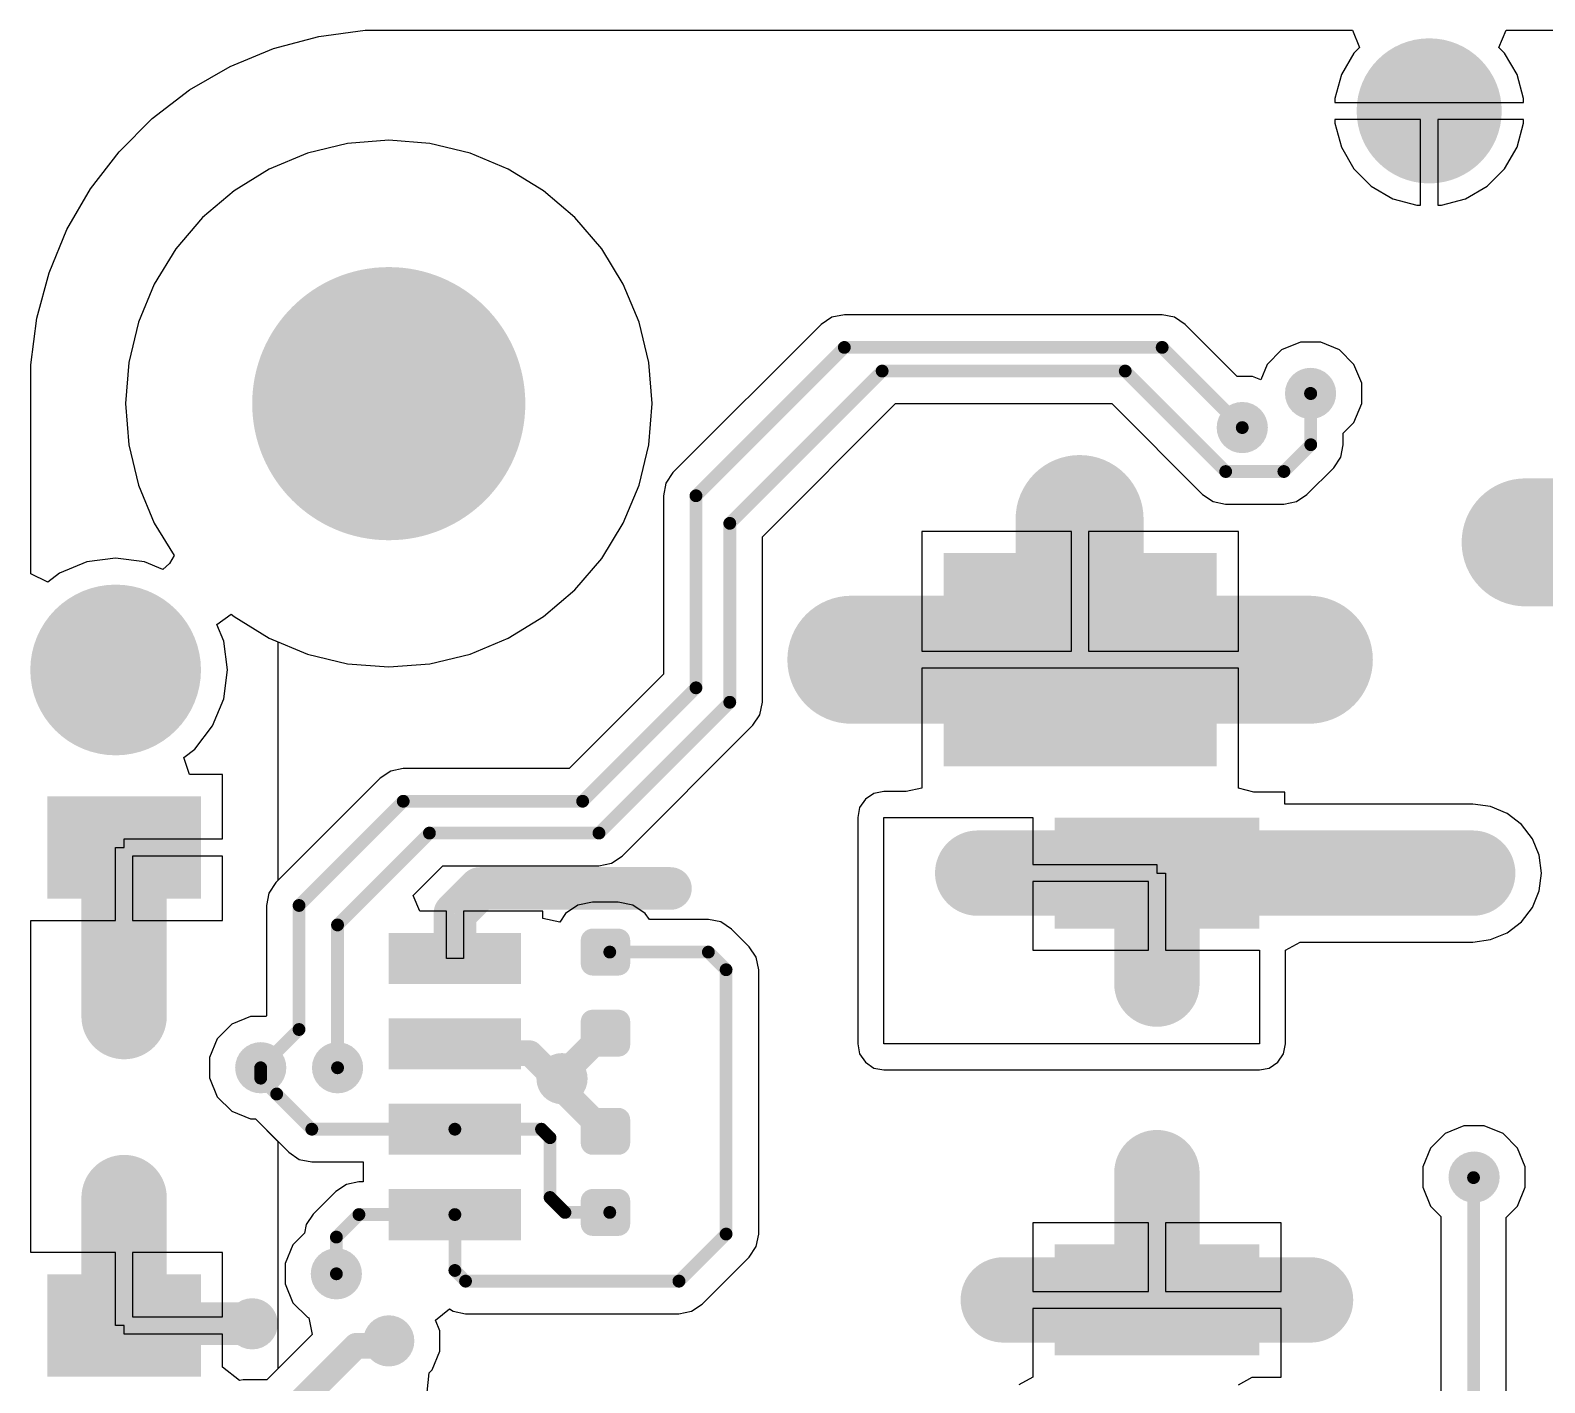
# Model space of a CAD drawing. Header units: inches. Extents: x 0.3 to 40.7, y 0.3 to 25.1.
# Drawn here: x 0.3 to 18.04, y 9.21 to 25.05 of the extents above; entities that cross this region are included whole.
import ezdxf

# ---------------------------------------------------------------- set-up
doc = ezdxf.new("R2010")
doc.units = ezdxf.units.IN
for name, color, linetype in [('Pad Holes', 156, 'Continuous'), ('TOP', 1, 'Continuous'), ('Via Holes', 16, 'Continuous')]:
    doc.layers.add(name, color=color, linetype=linetype)

# ---------------------------------------------------------------- blocks, each defined once
blk = doc.blocks.new('F_____________1___F_________1_2378')
at = {"layer": 'TOP'}
h = blk.add_hatch(color=1, dxfattribs=at)
edge = h.paths.add_edge_path()
edge.add_arc((0, 0), 0.5, 0, 360)
for points, const_width in [([(0.5, 0, 1), (-0.5, 0, 1)], 1), ([(-0.75, 0, 1), (-0.25, 0, 1)], 0.5), ([(0.25, 0, 1), (0.75, 0, 1)], 0.5)]:
    blk.add_lwpolyline(points, format="xyb", close=True, dxfattribs=dict(at, const_width=const_width))
blk = doc.blocks.new('RES_0402_2389')
at = {"layer": 'TOP'}
h = blk.add_hatch(color=1, dxfattribs=at)
edge = h.paths.add_edge_path()
edge.add_arc((-0.34, -0.15), 0.14, 270, 360)
edge.add_line((-0.2, -0.15), (-0.2, 0.15))
edge.add_arc((-0.34, 0.15), 0.14, 0, 90)
edge.add_line((-0.34, 0.29), (-0.61, 0.29))
edge.add_arc((-0.61, 0.15), 0.14, 90, 180)
edge.add_line((-0.75, 0.15), (-0.75, -0.15))
edge.add_arc((-0.61, -0.15), 0.14, 180, 270)
edge.add_line((-0.61, -0.29), (-0.34, -0.29))
h = blk.add_hatch(color=1, dxfattribs=at)
edge = h.paths.add_edge_path()
edge.add_arc((0.34, 0.15), 0.14, 90, 180)
edge.add_line((0.2, 0.15), (0.2, -0.15))
edge.add_arc((0.34, -0.15), 0.14, 180, 270)
edge.add_line((0.34, -0.29), (0.61, -0.29))
edge.add_arc((0.61, -0.15), 0.14, 270, 360)
edge.add_line((0.75, -0.15), (0.75, 0.15))
edge.add_arc((0.61, 0.15), 0.14, 0, 90)
edge.add_line((0.61, 0.29), (0.34, 0.29))
blk = doc.blocks.new('RES_0402_2390')
at = {"layer": 'TOP'}
h = blk.add_hatch(color=1, dxfattribs=at)
edge = h.paths.add_edge_path()
edge.add_arc((-0.34, -0.15), 0.14, 270, 360)
edge.add_line((-0.2, -0.15), (-0.2, 0.15))
edge.add_arc((-0.34, 0.15), 0.14, 0, 90)
edge.add_line((-0.34, 0.29), (-0.61, 0.29))
edge.add_arc((-0.61, 0.15), 0.14, 90, 180)
edge.add_line((-0.75, 0.15), (-0.75, -0.15))
edge.add_arc((-0.61, -0.15), 0.14, 180, 270)
edge.add_line((-0.61, -0.29), (-0.34, -0.29))
h = blk.add_hatch(color=1, dxfattribs=at)
edge = h.paths.add_edge_path()
edge.add_arc((0.34, 0.15), 0.14, 90, 180)
edge.add_line((0.2, 0.15), (0.2, -0.15))
edge.add_arc((0.34, -0.15), 0.14, 180, 270)
edge.add_line((0.34, -0.29), (0.61, -0.29))
edge.add_arc((0.61, -0.15), 0.14, 270, 360)
edge.add_line((0.75, -0.15), (0.75, 0.15))
edge.add_arc((0.61, 0.15), 0.14, 0, 90)
edge.add_line((0.61, 0.29), (0.34, 0.29))
blk = doc.blocks.new('SM04B_SRSS_TB_LF__SN__F_________1_2391')
at = {"layer": 'TOP'}
for points in [[(-3.4, 2.838), (-2.2, 2.838), (-2.2, 1.038), (-3.4, 1.038)], [(2.2, 2.838), (3.4, 2.838), (3.4, 1.038), (2.2, 1.038)], [(-1.8, -1.162), (-1.2, -1.162), (-1.2, -2.712), (-1.8, -2.712)], [(-0.8, -1.162), (-0.2, -1.162), (-0.2, -2.712), (-0.8, -2.712)], [(0.2, -1.162), (0.8, -1.162), (0.8, -2.712), (0.2, -2.712)], [(1.2, -1.162), (1.8, -1.162), (1.8, -2.712), (1.2, -2.712)]]:
    blk.add_hatch(color=1, dxfattribs=at).paths.add_polyline_path(points)
blk = doc.blocks.new('PEC11J_9215F_S0015_2410')
at = {"layer": 'TOP'}
for points in [[(3.75, 9.5), (6.25, 9.5), (6.25, 6.3), (3.75, 6.3)], [(-3.15, 8.2), (-1.85, 8.2), (-1.85, 5.8), (-3.15, 5.8)], [(1.85, 8.2), (3.15, 8.2), (3.15, 5.8), (1.85, 5.8)]]:
    blk.add_hatch(color=1, dxfattribs=at).paths.add_polyline_path(points)
blk = doc.blocks.new('PIN_HEADER_2_54___VERT__1_4POS_F_________1_2411')
at = {"layer": 'Pad Holes'}
h = blk.add_hatch(color=7, dxfattribs=at)
edge = h.paths.add_edge_path()
edge.add_arc((-3.81, 0), 0.5, 0, 360)
h = blk.add_hatch(color=7, dxfattribs=at)
edge = h.paths.add_edge_path()
edge.add_arc((-1.27, 0), 0.5, 0, 360)
h = blk.add_hatch(color=7, dxfattribs=at)
edge = h.paths.add_edge_path()
edge.add_arc((1.27, 0), 0.5, 0, 360)
h = blk.add_hatch(color=7, dxfattribs=at)
edge = h.paths.add_edge_path()
edge.add_arc((3.81, 0), 0.5, 0, 360)
at = {"layer": 'TOP'}
h = blk.add_hatch(color=1, dxfattribs=at)
edge = h.paths.add_edge_path()
edge.add_arc((-3.81, 0), 0.85, 0, 360)
h = blk.add_hatch(color=1, dxfattribs=at)
edge = h.paths.add_edge_path()
edge.add_arc((-1.27, 0), 0.85, 0, 360)
h = blk.add_hatch(color=1, dxfattribs=at)
edge = h.paths.add_edge_path()
edge.add_arc((1.27, 0), 0.85, 0, 360)
h = blk.add_hatch(color=1, dxfattribs=at)
edge = h.paths.add_edge_path()
edge.add_arc((3.81, 0), 0.85, 0, 360)

msp = doc.modelspace()

# ---------------------------------------------------------------- hatches: boundary and pattern name
at = {"layer": 'Pad Holes'}
h = msp.add_hatch(color=7, dxfattribs=at)
edge = h.paths.add_edge_path()
edge.add_arc((4.5, 20.68), 1.6, 0, 360)
at = {"layer": 'TOP'}
h = msp.add_hatch(color=1, dxfattribs=at)
edge = h.paths.add_edge_path()
edge.add_arc((4.5, 20.68), 1.5, 0, 360)
h = msp.add_hatch(color=1, dxfattribs=at)
edge = h.paths.add_edge_path()
edge.add_arc((15.3, 20.8), 0.3, 0, 360)
h = msp.add_hatch(color=1, dxfattribs=at)
edge = h.paths.add_edge_path()
edge.add_arc((14.5, 20.4), 0.3, 0, 360)
h = msp.add_hatch(color=1, dxfattribs=at)
edge = h.paths.add_edge_path()
edge.add_arc((17.2, 15.18), 0.3, 0, 360)
h = msp.add_hatch(color=1, dxfattribs=at)
edge = h.paths.add_edge_path()
edge.add_arc((3, 12.9), 0.3, 0, 360)
h = msp.add_hatch(color=1, dxfattribs=at)
edge = h.paths.add_edge_path()
edge.add_arc((3.9, 12.9), 0.3, 0, 360)
h = msp.add_hatch(color=1, dxfattribs=at)
edge = h.paths.add_edge_path()
edge.add_arc((6.53, 12.772), 0.3, 0, 360)
h = msp.add_hatch(color=1, dxfattribs=at)
edge = h.paths.add_edge_path()
edge.add_arc((17.216, 11.619), 0.3, 0, 360)
h = msp.add_hatch(color=1, dxfattribs=at)
edge = h.paths.add_edge_path()
edge.add_arc((3.886, 10.486), 0.3, 0, 360)
h = msp.add_hatch(color=1, dxfattribs=at)
edge = h.paths.add_edge_path()
edge.add_arc((2.9, 9.9), 0.3, 0, 360)
h = msp.add_hatch(color=1, dxfattribs=at)
edge = h.paths.add_edge_path()
edge.add_arc((4.5, 9.7), 0.3, 0, 360)
at = {"layer": 'Via Holes'}
h = msp.add_hatch(color=7, dxfattribs=at)
edge = h.paths.add_edge_path()
edge.add_arc((15.3, 20.8), 0.15, 0, 360)
h = msp.add_hatch(color=7, dxfattribs=at)
edge = h.paths.add_edge_path()
edge.add_arc((14.5, 20.4), 0.15, 0, 360)
h = msp.add_hatch(color=7, dxfattribs=at)
edge = h.paths.add_edge_path()
edge.add_arc((17.2, 15.18), 0.15, 0, 360)
h = msp.add_hatch(color=7, dxfattribs=at)
edge = h.paths.add_edge_path()
edge.add_arc((3, 12.9), 0.15, 0, 360)
h = msp.add_hatch(color=7, dxfattribs=at)
edge = h.paths.add_edge_path()
edge.add_arc((3.9, 12.9), 0.15, 0, 360)
h = msp.add_hatch(color=7, dxfattribs=at)
edge = h.paths.add_edge_path()
edge.add_arc((6.53, 12.772), 0.15, 0, 360)
h = msp.add_hatch(color=7, dxfattribs=at)
edge = h.paths.add_edge_path()
edge.add_arc((17.216, 11.619), 0.15, 0, 360)
h = msp.add_hatch(color=7, dxfattribs=at)
edge = h.paths.add_edge_path()
edge.add_arc((3.886, 10.486), 0.15, 0, 360)
h = msp.add_hatch(color=7, dxfattribs=at)
edge = h.paths.add_edge_path()
edge.add_arc((2.9, 9.9), 0.15, 0, 360)
h = msp.add_hatch(color=7, dxfattribs=at)
edge = h.paths.add_edge_path()
edge.add_arc((4.5, 9.7), 0.15, 0, 360)

# ---------------------------------------------------------------- linework, layer by layer
at = {"layer": 'TOP'}
for p, q in [((3.68, 24.982), (4.225, 25.054)), ((4.225, 25.054), (4.5, 25.054)), ((4.5, 25.054), (15.79, 25.054)), ((15.79, 25.054), (15.873, 24.854)), ((17.507, 24.854), (17.59, 25.054)), ((17.59, 25.054), (18.265, 25.054)), ((3.149, 24.84), (3.68, 24.982)), ((15.873, 24.854), (15.807, 24.788)), ((17.573, 24.788), (17.507, 24.854)), ((2.641, 24.63), (3.149, 24.84)), ((15.807, 24.788), (15.661, 24.536)), ((17.719, 24.536), (17.573, 24.788)), ((2.165, 24.355), (2.641, 24.63)), ((15.661, 24.536), (15.586, 24.255)), ((17.794, 24.255), (17.719, 24.536)), ((1.729, 24.02), (2.165, 24.355)), ((15.586, 24.255), (15.586, 24.21)), ((15.586, 24.21), (17.794, 24.21)), ((17.794, 24.21), (17.794, 24.255)), ((1.34, 23.631), (1.729, 24.02)), ((16.59, 24.01), (15.586, 24.01)), ((15.586, 24.01), (15.586, 23.965)), ((15.586, 23.965), (15.661, 23.684)), ((16.59, 23.006), (16.59, 24.01)), ((17.794, 24.01), (16.79, 24.01)), ((16.79, 24.01), (16.79, 23.006)), ((17.719, 23.684), (17.794, 23.965)), ((17.794, 23.965), (17.794, 24.01)), ((1.005, 23.195), (1.34, 23.631)), ((3.547, 23.614), (3.1, 23.428)), ((4.017, 23.727), (3.547, 23.614)), ((4.5, 23.765), (4.017, 23.727)), ((4.983, 23.727), (4.5, 23.765)), ((5.453, 23.614), (4.983, 23.727)), ((5.9, 23.428), (5.453, 23.614)), ((15.661, 23.684), (15.807, 23.432)), ((17.573, 23.432), (17.719, 23.684)), ((3.1, 23.428), (2.687, 23.175)), ((6.313, 23.175), (5.9, 23.428)), ((15.807, 23.432), (16.012, 23.227)), ((17.368, 23.227), (17.573, 23.432)), ((0.73, 22.719), (1.005, 23.195)), ((2.687, 23.175), (2.319, 22.861)), ((6.681, 22.861), (6.313, 23.175)), ((16.012, 23.227), (16.264, 23.081)), ((16.264, 23.081), (16.545, 23.006)), ((16.835, 23.006), (17.116, 23.081)), ((17.116, 23.081), (17.368, 23.227)), ((16.545, 23.006), (16.59, 23.006)), ((16.79, 23.006), (16.835, 23.006)), ((0.52, 22.211), (0.73, 22.719)), ((2.319, 22.861), (2.005, 22.493)), ((6.995, 22.493), (6.681, 22.861)), ((2.005, 22.493), (1.752, 22.08)), ((7.248, 22.08), (6.995, 22.493)), ((0.378, 21.68), (0.52, 22.211)), ((1.752, 22.08), (1.566, 21.633)), ((7.434, 21.633), (7.248, 22.08)), ((0.306, 21.135), (0.378, 21.68)), ((9.691, 21.692), (9.567, 21.609)), ((9.838, 21.721), (9.691, 21.692)), ((13.561, 21.721), (9.838, 21.721)), ((13.707, 21.692), (13.561, 21.721)), ((13.831, 21.609), (13.707, 21.692)), ((1.566, 21.633), (1.453, 21.163)), ((7.547, 21.163), (7.434, 21.633)), ((9.567, 21.609), (7.83, 19.872)), ((14.441, 21), (13.831, 21.609)), ((14.96, 21.309), (14.791, 21.14)), ((15.181, 21.4), (14.96, 21.309)), ((15.419, 21.4), (15.181, 21.4)), ((15.64, 21.309), (15.419, 21.4)), ((15.809, 21.14), (15.64, 21.309)), ((0.306, 20.86), (0.306, 21.135)), ((1.453, 21.163), (1.416, 20.68)), ((7.585, 20.68), (7.547, 21.163)), ((14.791, 21.14), (14.717, 20.96)), ((15.9, 20.919), (15.809, 21.14)), ((14.619, 21), (14.441, 21)), ((14.717, 20.96), (14.619, 21)), ((0.306, 18.688), (0.306, 20.86)), ((15.9, 20.681), (15.9, 20.919)), ((1.416, 20.68), (1.453, 20.197)), ((7.547, 20.197), (7.585, 20.68)), ((8.878, 19.119), (10.439, 20.68)), ((10.439, 20.68), (12.97, 20.68)), ((12.97, 20.68), (14.035, 19.615)), ((15.809, 20.46), (15.9, 20.681)), ((15.684, 20.336), (15.809, 20.46)), ((15.684, 20.199), (15.684, 20.336)), ((1.453, 20.197), (1.566, 19.727)), ((7.434, 19.727), (7.547, 20.197)), ((15.572, 19.929), (15.655, 20.053)), ((15.655, 20.053), (15.684, 20.199)), ((15.258, 19.615), (15.572, 19.929)), ((1.566, 19.727), (1.752, 19.28)), ((7.248, 19.28), (7.434, 19.727)), ((7.747, 19.748), (7.718, 19.601)), ((7.83, 19.872), (7.747, 19.748)), ((7.718, 19.601), (7.718, 17.509)), ((14.035, 19.615), (14.159, 19.532)), ((14.159, 19.532), (14.305, 19.503)), ((14.988, 19.503), (15.134, 19.532)), ((15.134, 19.532), (15.258, 19.615)), ((14.305, 19.503), (14.988, 19.503)), ((1.752, 19.28), (1.984, 18.9)), ((6.995, 18.867), (7.248, 19.28)), ((12.5, 19.184), (10.746, 19.184)), ((10.746, 19.184), (10.746, 17.78)), ((12.5, 17.78), (12.5, 19.184)), ((14.454, 19.184), (12.7, 19.184)), ((12.7, 19.184), (12.7, 17.78)), ((14.454, 17.78), (14.454, 19.184)), ((8.878, 17.182), (8.878, 19.119)), ((0.961, 18.827), (0.644, 18.696)), ((1.3, 18.871), (0.961, 18.827)), ((1.639, 18.827), (1.3, 18.871)), ((1.852, 18.738), (1.639, 18.827)), ((1.984, 18.9), (1.932, 18.806)), ((6.681, 18.499), (6.995, 18.867)), ((0.506, 18.589), (0.306, 18.688)), ((0.644, 18.696), (0.506, 18.589)), ((1.932, 18.806), (1.852, 18.738)), ((6.313, 18.185), (6.681, 18.499)), ((2.486, 18.093), (2.653, 18.214)), ((2.486, 18.093), (2.653, 18.214)), ((2.653, 18.214), (2.687, 18.185)), ((2.653, 18.214), (2.687, 18.185)), ((2.687, 18.185), (3.1, 17.932)), ((2.687, 18.185), (3.1, 17.932)), ((5.9, 17.932), (6.313, 18.185)), ((2.567, 17.899), (2.486, 18.093)), ((2.567, 17.899), (2.486, 18.093)), ((3.1, 17.932), (3.547, 17.746)), ((3.1, 17.932), (3.2, 17.89)), ((5.453, 17.746), (5.9, 17.932)), ((2.611, 17.56), (2.567, 17.899)), ((2.611, 17.56), (2.567, 17.899)), ((3.2, 17.89), (3.2, 15.093)), ((3.547, 17.746), (4.017, 17.633)), ((4.983, 17.633), (5.453, 17.746)), ((10.746, 17.78), (12.5, 17.78)), ((12.7, 17.78), (14.454, 17.78)), ((4.017, 17.633), (4.5, 17.596)), ((4.5, 17.596), (4.983, 17.633)), ((12.6, 17.58), (10.746, 17.58)), ((10.746, 17.58), (10.746, 16.336)), ((14.454, 17.58), (12.6, 17.58)), ((14.454, 16.33), (14.454, 17.58)), ((2.567, 17.221), (2.611, 17.56)), ((2.567, 17.221), (2.611, 17.56)), ((7.718, 17.509), (6.613, 16.405)), ((2.436, 16.904), (2.567, 17.221)), ((2.436, 16.904), (2.567, 17.221)), ((8.766, 16.912), (8.849, 17.036)), ((8.849, 17.036), (8.878, 17.182)), ((2.227, 16.633), (2.436, 16.904)), ((2.227, 16.633), (2.436, 16.904)), ((7.233, 15.379), (8.766, 16.912)), ((2.098, 16.534), (2.227, 16.633)), ((2.098, 16.534), (2.227, 16.633)), ((2.166, 16.334), (2.098, 16.534)), ((2.166, 16.334), (2.098, 16.534)), ((2.553, 16.334), (2.166, 16.334)), ((2.553, 16.334), (2.166, 16.334)), ((2.553, 15.58), (2.553, 16.334)), ((2.553, 15.58), (2.553, 16.334)), ((4.523, 16.376), (4.399, 16.293)), ((4.67, 16.405), (4.523, 16.376)), ((6.613, 16.405), (4.67, 16.405)), ((10.746, 16.336), (10.746, 16.176)), ((14.454, 16.176), (14.454, 16.33)), ((4.399, 16.293), (3.178, 15.071)), ((10.746, 16.176), (10.563, 16.136)), ((14.635, 16.13), (14.454, 16.176)), ((10.084, 16.046), (10.017, 15.947)), ((10.183, 16.113), (10.084, 16.046)), ((10.3, 16.136), (10.183, 16.113)), ((10.563, 16.136), (10.3, 16.136)), ((15, 16.13), (14.635, 16.13)), ((15, 15.987), (15, 16.13)), ((17.2, 15.987), (15, 15.987)), ((17.409, 15.959), (17.2, 15.987)), ((10.017, 15.947), (9.994, 15.83)), ((9.994, 15.83), (9.994, 13.18)), ((10.3, 13.18), (10.3, 15.83)), ((10.3, 15.83), (12.046, 15.83)), ((12.046, 15.83), (12.046, 15.28)), ((17.603, 15.879), (17.409, 15.959)), ((17.771, 15.751), (17.603, 15.879)), ((17.899, 15.583), (17.771, 15.751)), ((1.299, 14.626), (1.299, 15.48)), ((1.299, 15.48), (1.399, 15.48)), ((1.299, 14.626), (1.299, 15.48)), ((1.299, 15.48), (1.399, 15.48)), ((1.399, 15.48), (1.399, 15.58)), ((1.399, 15.58), (2.553, 15.58)), ((1.399, 15.48), (1.399, 15.58)), ((1.399, 15.58), (2.553, 15.58)), ((17.979, 15.389), (17.899, 15.583)), ((2.553, 15.38), (1.499, 15.38)), ((1.499, 15.38), (1.499, 14.626)), ((2.553, 15.38), (1.499, 15.38)), ((1.499, 15.38), (1.499, 14.626)), ((2.553, 14.626), (2.553, 15.38)), ((2.553, 14.626), (2.553, 15.38)), ((4.787, 14.919), (5.135, 15.267)), ((5.135, 15.267), (6.963, 15.267)), ((6.963, 15.267), (7.109, 15.296)), ((7.109, 15.296), (7.233, 15.379)), ((12.046, 15.28), (13.5, 15.28)), ((13.5, 15.28), (13.5, 15.18)), ((18.007, 15.18), (17.979, 15.389)), ((3.2, 15.093), (3.178, 15.071)), ((13.5, 15.18), (13.6, 15.18)), ((13.6, 15.18), (13.6, 14.276)), ((17.979, 14.971), (18.007, 15.18)), ((3.095, 14.947), (3.066, 14.801)), ((3.095, 14.947), (3.066, 14.801)), ((3.178, 15.071), (3.095, 14.947)), ((3.178, 15.071), (3.095, 14.947)), ((4.863, 14.734), (4.787, 14.919)), ((13.4, 15.08), (12.046, 15.08)), ((12.046, 15.08), (12.046, 14.276)), ((13.4, 14.276), (13.4, 15.08)), ((17.899, 14.777), (17.979, 14.971)), ((3.066, 14.801), (3.066, 13.507)), ((3.066, 14.801), (3.066, 13.507)), ((5.175, 14.734), (4.863, 14.734)), ((5.175, 14.18), (5.175, 14.734)), ((6.304, 14.734), (5.375, 14.734)), ((5.375, 14.734), (5.375, 14.18)), ((6.304, 14.649), (6.304, 14.734)), ((6.717, 14.804), (6.572, 14.707)), ((6.889, 14.839), (6.717, 14.804)), ((7.189, 14.839), (6.889, 14.839)), ((7.361, 14.804), (7.189, 14.839)), ((7.506, 14.707), (7.361, 14.804)), ((17.771, 14.609), (17.899, 14.777)), ((0.306, 10.734), (0.306, 14.626)), ((0.306, 14.626), (1.299, 14.626)), ((0.306, 10.734), (0.306, 14.626)), ((0.306, 14.626), (1.299, 14.626)), ((1.499, 14.626), (2.553, 14.626)), ((1.499, 14.626), (2.553, 14.626)), ((6.503, 14.605), (6.304, 14.649)), ((6.572, 14.707), (6.503, 14.605)), ((7.553, 14.637), (7.506, 14.707)), ((8.245, 14.637), (7.553, 14.637)), ((8.391, 14.608), (8.245, 14.637)), ((8.515, 14.525), (8.391, 14.608)), ((17.603, 14.481), (17.771, 14.609)), ((8.722, 14.318), (8.515, 14.525)), ((15.006, 14.276), (15.177, 14.373)), ((15.177, 14.373), (17.2, 14.373)), ((17.2, 14.373), (17.409, 14.401)), ((17.409, 14.401), (17.603, 14.481)), ((8.805, 14.194), (8.722, 14.318)), ((12.046, 14.276), (13.4, 14.276)), ((13.6, 14.276), (14.7, 14.276)), ((14.7, 14.276), (14.7, 13.18)), ((15.006, 13.18), (15.006, 14.276)), ((5.375, 14.18), (5.175, 14.18)), ((8.834, 14.048), (8.805, 14.194)), ((8.834, 10.952), (8.834, 14.048)), ((2.881, 13.5), (2.66, 13.409)), ((2.881, 13.5), (2.66, 13.409)), ((3.059, 13.5), (2.881, 13.5)), ((3.059, 13.5), (2.881, 13.5)), ((3.066, 13.507), (3.059, 13.5)), ((3.066, 13.507), (3.059, 13.5)), ((2.66, 13.409), (2.491, 13.24)), ((2.66, 13.409), (2.491, 13.24)), ((2.491, 13.24), (2.4, 13.019)), ((2.491, 13.24), (2.4, 13.019)), ((9.994, 13.18), (10.017, 13.063)), ((14.7, 13.18), (10.3, 13.18)), ((14.983, 13.063), (15.006, 13.18)), ((2.4, 13.019), (2.4, 12.781)), ((2.4, 13.019), (2.4, 12.781)), ((10.017, 13.063), (10.084, 12.964)), ((10.084, 12.964), (10.183, 12.897)), ((14.817, 12.897), (14.916, 12.964)), ((14.916, 12.964), (14.983, 13.063)), ((2.4, 12.781), (2.491, 12.56)), ((2.4, 12.781), (2.491, 12.56)), ((10.183, 12.897), (10.3, 12.874)), ((10.3, 12.874), (14.7, 12.874)), ((14.7, 12.874), (14.817, 12.897)), ((2.491, 12.56), (2.66, 12.391)), ((2.491, 12.56), (2.66, 12.391)), ((2.66, 12.391), (2.881, 12.3)), ((2.66, 12.391), (2.881, 12.3)), ((2.881, 12.3), (2.938, 12.3)), ((2.881, 12.3), (2.938, 12.3)), ((2.938, 12.3), (3.328, 11.91)), ((2.938, 12.3), (3.2, 12.037)), ((16.876, 12.128), (16.707, 11.959)), ((17.096, 12.219), (16.876, 12.128)), ((17.335, 12.219), (17.096, 12.219)), ((17.556, 12.128), (17.335, 12.219)), ((17.724, 11.959), (17.556, 12.128)), ((3.2, 12.037), (3.2, 9.374)), ((3.328, 11.91), (3.452, 11.827)), ((16.707, 11.959), (16.616, 11.739)), ((17.816, 11.739), (17.724, 11.959)), ((3.452, 11.827), (3.598, 11.798)), ((3.598, 11.798), (4.2, 11.798)), ((4.2, 11.798), (4.2, 11.562)), ((16.616, 11.739), (16.616, 11.5)), ((17.816, 11.5), (17.816, 11.739)), ((4.15, 11.562), (4.004, 11.533)), ((4.2, 11.562), (4.15, 11.562)), ((3.88, 11.45), (3.616, 11.186)), ((4.004, 11.533), (3.88, 11.45)), ((16.616, 11.5), (16.707, 11.279)), ((17.724, 11.279), (17.816, 11.5)), ((3.616, 11.186), (3.533, 11.062)), ((16.707, 11.279), (16.827, 11.159)), ((17.592, 11.147), (17.724, 11.279)), ((3.533, 11.062), (3.513, 10.961)), ((13.4, 11.084), (12.046, 11.084)), ((12.046, 11.084), (12.046, 10.28)), ((13.4, 10.28), (13.4, 11.084)), ((14.954, 11.084), (13.6, 11.084)), ((13.6, 11.084), (13.6, 10.28)), ((14.954, 10.28), (14.954, 11.084)), ((16.827, 11.159), (16.827, 8.34)), ((17.592, 8.063), (17.592, 11.147)), ((3.377, 10.826), (3.286, 10.605)), ((3.513, 10.961), (3.377, 10.826)), ((8.805, 10.806), (8.834, 10.952)), ((1.299, 10.734), (0.306, 10.734)), ((1.299, 10.734), (0.306, 10.734)), ((1.299, 9.88), (1.299, 10.734)), ((1.299, 9.88), (1.299, 10.734)), ((2.553, 10.734), (1.499, 10.734)), ((1.499, 10.734), (1.499, 9.98)), ((2.553, 10.734), (1.499, 10.734)), ((1.499, 10.734), (1.499, 9.98)), ((2.553, 9.98), (2.553, 10.734)), ((2.553, 9.98), (2.553, 10.734)), ((8.17, 10.13), (8.722, 10.682)), ((8.722, 10.682), (8.805, 10.806)), ((3.286, 10.605), (3.286, 10.367)), ((3.286, 10.367), (3.377, 10.146)), ((3.377, 10.146), (3.546, 9.977)), ((8.046, 10.047), (8.17, 10.13)), ((12.046, 10.28), (13.4, 10.28)), ((13.6, 10.28), (14.954, 10.28)), ((1.499, 9.98), (2.553, 9.98)), ((1.499, 9.98), (2.553, 9.98)), ((3.546, 9.977), (3.562, 9.971)), ((3.562, 9.971), (3.601, 9.775)), ((5.049, 9.943), (5.21, 10.076)), ((5.1, 9.819), (5.049, 9.943)), ((5.21, 10.076), (5.254, 10.047)), ((5.254, 10.047), (5.4, 10.018)), ((5.4, 10.018), (7.9, 10.018)), ((7.9, 10.018), (8.046, 10.047)), ((13.5, 10.08), (12.046, 10.08)), ((12.046, 10.08), (12.046, 9.384)), ((14.954, 10.08), (13.5, 10.08)), ((14.954, 9.276), (14.954, 10.08)), ((1.399, 9.88), (1.299, 9.88)), ((1.399, 9.88), (1.299, 9.88)), ((1.399, 9.78), (1.399, 9.88)), ((1.399, 9.78), (1.399, 9.88)), ((2.553, 9.78), (1.399, 9.78)), ((2.553, 9.78), (1.399, 9.78)), ((2.553, 9.393), (2.553, 9.78)), ((2.553, 9.393), (2.553, 9.78)), ((3.601, 9.775), (3.071, 9.244)), ((5.1, 9.581), (5.1, 9.819)), ((5.009, 9.36), (5.1, 9.581)), ((2.753, 9.236), (2.553, 9.393)), ((2.753, 9.236), (2.553, 9.393)), ((2.795, 9.244), (2.753, 9.236)), ((2.795, 9.244), (2.753, 9.236)), ((3.071, 9.244), (2.795, 9.244)), ((3.071, 9.244), (2.795, 9.244)), ((3.2, 9.374), (3.071, 9.244)), ((4.951, 9.101), (4.974, 9.326)), ((4.974, 9.326), (5.009, 9.36)), ((12.046, 9.276), (11.884, 9.184)), ((12.046, 9.384), (12.046, 9.276)), ((14.454, 9.184), (14.616, 9.276)), ((14.616, 9.276), (14.954, 9.276))]:
    msp.add_line(p, q, dxfattribs=at)
for points, const_width in [([(8.1, 19.601), (9.838, 21.339)], 0.15), ([(9.838, 21.339), (13.561, 21.339)], 0.15), ([(13.561, 21.339), (14.5, 20.4)], 0.15), ([(8.496, 19.278), (10.28, 21.062)], 0.15), ([(10.28, 21.062), (13.128, 21.062)], 0.15), ([(13.128, 21.062), (14.305, 19.885)], 0.15), ([(15.3, 20.8), (15.302, 20.798)], 0.15), ([(15.302, 20.199), (15.302, 20.798)], 0.15), ([(14.988, 19.885), (15.302, 20.199)], 0.15), ([(12.594, 17.686), (12.594, 19.328)], 1.5), ([(14.305, 19.885), (14.988, 19.885)], 0.15), ([(17.82, 19.055), (20.5, 19.055)], 1.5), ([(8.1, 17.351), (8.1, 19.601)], 0.15), ([(8.496, 17.182), (8.496, 19.278)], 0.15), ([(9.92, 17.68), (12.6, 17.68)], 1.5), ([(12.6, 17.68), (15.28, 17.68)], 1.5), ([(6.772, 16.022), (8.1, 17.351)], 0.15), ([(6.963, 15.649), (8.496, 17.182)], 0.15), ([(1.399, 13.499), (1.399, 15.48)], 1), ([(3.448, 14.801), (4.67, 16.022)], 0.15), ([(4.67, 16.022), (6.772, 16.022)], 0.15), ([(3.9, 14.573), (4.976, 15.649)], 0.15), ([(4.976, 15.649), (6.963, 15.649)], 0.15), ([(11.4, 15.18), (13.5, 15.18)], 1), ([(13.5, 13.88), (13.5, 15.18)], 1), ([(13.5, 15.18), (17.2, 15.18)], 1), ([(5.275, 14.707), (5.567, 15)], 0.5), ([(5.567, 15), (7.8, 15)], 0.5), ([(5.275, 14.18), (5.275, 14.707)], 0.5), ([(3.448, 13.348), (3.448, 14.801)], 0.15), ([(3.9, 12.9), (3.9, 14.573)], 0.15), ([(7.089, 14.255), (8.245, 14.255)], 0.15), ([(8.245, 14.255), (8.452, 14.048)], 0.15), ([(8.452, 10.952), (8.452, 14.048)], 0.15), ([(3, 12.9), (3.448, 13.348)], 0.15), ([(5.275, 13.18), (5.384, 13.07)], 0.3), ([(6.608, 12.889), (7.024, 13.305)], 0.3), ([(7.024, 13.305), (7.039, 13.305)], 0.3), ([(5.384, 13.07), (6.154, 13.07)], 0.3), ([(6.154, 13.07), (6.453, 12.772)], 0.3), ([(3, 12.778), (3, 12.9)], 0.15), ([(6.53, 12.772), (6.608, 12.85)], 0.3), ([(6.608, 12.85), (6.608, 12.889)], 0.3), ([(3, 12.778), (3.186, 12.592)], 0.15), ([(6.453, 12.772), (6.53, 12.772)], 0.3), ([(6.53, 12.772), (6.587, 12.714)], 0.3), ([(6.587, 12.592), (6.587, 12.714)], 0.3), ([(3.186, 12.592), (3.186, 12.592)], 0.15), ([(3.186, 12.592), (3.598, 12.18)], 0.15), ([(6.587, 12.592), (7.024, 12.155)], 0.3), ([(3.598, 12.18), (5.275, 12.18)], 0.15), ([(5.275, 12.18), (6.289, 12.18)], 0.15), ([(6.289, 12.18), (6.389, 12.08)], 0.15), ([(7.024, 12.155), (7.039, 12.155)], 0.3), ([(6.389, 11.38), (6.389, 12.08)], 0.15), ([(13.5, 10.18), (13.5, 11.671)], 1), ([(1.399, 9.88), (1.399, 11.379)], 1), ([(17.21, 8.063), (17.21, 11.613)], 0.15), ([(6.389, 11.38), (6.49, 11.28)], 0.15), ([(3.886, 10.916), (4.15, 11.18)], 0.15), ([(4.15, 11.18), (5.275, 11.18)], 0.15), ([(5.275, 10.525), (5.275, 11.18)], 0.15), ([(6.49, 11.28), (6.564, 11.205)], 0.15), ([(6.564, 11.205), (7.089, 11.205)], 0.15), ([(7.9, 10.4), (8.452, 10.952)], 0.15), ([(3.886, 10.486), (3.886, 10.916)], 0.15), ([(11.7, 10.18), (13.5, 10.18)], 1), ([(13.5, 10.18), (15.3, 10.18)], 1), ([(5.275, 10.525), (5.4, 10.4)], 0.15), ([(5.4, 10.4), (7.9, 10.4)], 0.15), ([(1.399, 9.88), (1.419, 9.9)], 0.5), ([(1.419, 9.9), (2.9, 9.9)], 0.5), ([(2.975, 8.5), (4.118, 9.643)], 0.3), ([(4.118, 9.643), (4.443, 9.643)], 0.3), ([(4.443, 9.643), (4.5, 9.7)], 0.3)]:
    msp.add_lwpolyline(points, dxfattribs=dict(at, const_width=const_width))
for points, const_width in [([(9.8, 21.339, 1), (9.875, 21.339, 1)], 0.075), ([(9.8, 21.339, 1), (9.875, 21.339, 1)], 0.075), ([(13.524, 21.339, 1), (13.599, 21.339, 1)], 0.075), ([(13.524, 21.339, 1), (13.599, 21.339, 1)], 0.075), ([(10.243, 21.062, 1), (10.318, 21.062, 1)], 0.075), ([(10.243, 21.062, 1), (10.318, 21.062, 1)], 0.075), ([(13.091, 21.062, 1), (13.166, 21.062, 1)], 0.075), ([(13.091, 21.062, 1), (13.166, 21.062, 1)], 0.075), ([(15.262, 20.8, 1), (15.338, 20.8, 1)], 0.075), ([(15.265, 20.798, 1), (15.34, 20.798, 1)], 0.075), ([(15.265, 20.798, 1), (15.34, 20.798, 1)], 0.075), ([(14.462, 20.4, 1), (14.537, 20.4, 1)], 0.075), ([(15.265, 20.199, 1), (15.34, 20.199, 1)], 0.075), ([(15.265, 20.199, 1), (15.34, 20.199, 1)], 0.075), ([(12.219, 19.328, 1), (12.969, 19.328, 1)], 0.75), ([(14.268, 19.885, 1), (14.343, 19.885, 1)], 0.075), ([(14.268, 19.885, 1), (14.343, 19.885, 1)], 0.075), ([(14.95, 19.885, 1), (15.025, 19.885, 1)], 0.075), ([(14.95, 19.885, 1), (15.025, 19.885, 1)], 0.075), ([(17.445, 19.055, 1), (18.195, 19.055, 1)], 0.75), ([(8.062, 19.601, 1), (8.137, 19.601, 1)], 0.075), ([(8.062, 19.601, 1), (8.137, 19.601, 1)], 0.075), ([(8.458, 19.278, 1), (8.533, 19.278, 1)], 0.075), ([(8.458, 19.278, 1), (8.533, 19.278, 1)], 0.075), ([(9.545, 17.68, 1), (10.295, 17.68, 1)], 0.75), ([(12.219, 17.686, 1), (12.969, 17.686, 1)], 0.75), ([(12.225, 17.68, 1), (12.975, 17.68, 1)], 0.75), ([(12.225, 17.68, 1), (12.975, 17.68, 1)], 0.75), ([(14.905, 17.68, 1), (15.655, 17.68, 1)], 0.75), ([(8.062, 17.351, 1), (8.137, 17.351, 1)], 0.075), ([(8.062, 17.351, 1), (8.137, 17.351, 1)], 0.075), ([(8.458, 17.182, 1), (8.533, 17.182, 1)], 0.075), ([(8.458, 17.182, 1), (8.533, 17.182, 1)], 0.075), ([(1.149, 15.48, 1), (1.649, 15.48, 1)], 0.5), ([(4.632, 16.022, 1), (4.707, 16.022, 1)], 0.075), ([(4.632, 16.022, 1), (4.707, 16.022, 1)], 0.075), ([(6.734, 16.022, 1), (6.809, 16.022, 1)], 0.075), ([(6.734, 16.022, 1), (6.809, 16.022, 1)], 0.075), ([(4.939, 15.649, 1), (5.014, 15.649, 1)], 0.075), ([(4.939, 15.649, 1), (5.014, 15.649, 1)], 0.075), ([(6.925, 15.649, 1), (7, 15.649, 1)], 0.075), ([(6.925, 15.649, 1), (7, 15.649, 1)], 0.075), ([(11.15, 15.18, 1), (11.65, 15.18, 1)], 0.5), ([(13.25, 15.18, 1), (13.75, 15.18, 1)], 0.5), ([(13.25, 15.18, 1), (13.75, 15.18, 1)], 0.5), ([(13.25, 15.18, 1), (13.75, 15.18, 1)], 0.5), ([(16.95, 15.18, 1), (17.45, 15.18, 1)], 0.5), ([(5.442, 15, 1), (5.692, 15, 1)], 0.25), ([(5.442, 15, 1), (5.692, 15, 1)], 0.25), ([(7.675, 15, 1), (7.925, 15, 1)], 0.25), ([(5.15, 14.707, 1), (5.399, 14.707, 1)], 0.25), ([(5.15, 14.707, 1), (5.399, 14.707, 1)], 0.25), ([(3.411, 14.801, 1), (3.486, 14.801, 1)], 0.075), ([(3.411, 14.801, 1), (3.486, 14.801, 1)], 0.075), ([(3.862, 14.573, 1), (3.938, 14.573, 1)], 0.075), ([(3.862, 14.573, 1), (3.938, 14.573, 1)], 0.075), ([(5.15, 14.18, 1), (5.399, 14.18, 1)], 0.25), ([(13.25, 13.88, 1), (13.75, 13.88, 1)], 0.5), ([(7.052, 14.255, 1), (7.127, 14.255, 1)], 0.075), ([(8.207, 14.255, 1), (8.282, 14.255, 1)], 0.075), ([(8.207, 14.255, 1), (8.282, 14.255, 1)], 0.075), ([(8.415, 14.048, 1), (8.49, 14.048, 1)], 0.075), ([(8.415, 14.048, 1), (8.49, 14.048, 1)], 0.075), ([(1.149, 13.499, 1), (1.649, 13.499, 1)], 0.5), ([(3.411, 13.348, 1), (3.486, 13.348, 1)], 0.075), ([(3.411, 13.348, 1), (3.486, 13.348, 1)], 0.075), ([(5.2, 13.18, 1), (5.349, 13.18, 1)], 0.15), ([(6.949, 13.305, 1), (7.099, 13.305, 1)], 0.15), ([(6.949, 13.305, 1), (7.099, 13.305, 1)], 0.15), ([(6.964, 13.305, 1), (7.114, 13.305, 1)], 0.15), ([(5.309, 13.07, 1), (5.459, 13.07, 1)], 0.15), ([(5.309, 13.07, 1), (5.459, 13.07, 1)], 0.15), ([(6.079, 13.07, 1), (6.229, 13.07, 1)], 0.15), ([(6.079, 13.07, 1), (6.229, 13.07, 1)], 0.15), ([(2.962, 12.9, 1), (3.037, 12.9, 1)], 0.075), ([(2.962, 12.9, 1), (3.037, 12.9, 1)], 0.075), ([(3.862, 12.9, 1), (3.938, 12.9, 1)], 0.075), ([(6.533, 12.889, 1), (6.683, 12.889, 1)], 0.15), ([(6.533, 12.889, 1), (6.683, 12.889, 1)], 0.15), ([(6.533, 12.85, 1), (6.683, 12.85, 1)], 0.15), ([(6.533, 12.85, 1), (6.683, 12.85, 1)], 0.15), ([(2.962, 12.778, 1), (3.037, 12.778, 1)], 0.075), ([(2.962, 12.778, 1), (3.037, 12.778, 1)], 0.075), ([(6.378, 12.772, 1), (6.528, 12.772, 1)], 0.15), ([(6.378, 12.772, 1), (6.528, 12.772, 1)], 0.15), ([(6.455, 12.772, 1), (6.605, 12.772, 1)], 0.15), ([(6.455, 12.772, 1), (6.605, 12.772, 1)], 0.15), ([(6.455, 12.772, 1), (6.605, 12.772, 1)], 0.15), ([(6.512, 12.714, 1), (6.662, 12.714, 1)], 0.15), ([(6.512, 12.714, 1), (6.662, 12.714, 1)], 0.15), ([(3.149, 12.592, 1), (3.224, 12.592, 1)], 0.075), ([(3.149, 12.592, 1), (3.224, 12.592, 1)], 0.075), ([(3.149, 12.592, 1), (3.224, 12.592, 1)], 0.075), ([(3.149, 12.592, 1), (3.224, 12.592, 1)], 0.075), ([(6.512, 12.592, 1), (6.662, 12.592, 1)], 0.15), ([(6.512, 12.592, 1), (6.662, 12.592, 1)], 0.15), ([(3.561, 12.18, 1), (3.636, 12.18, 1)], 0.075), ([(3.561, 12.18, 1), (3.636, 12.18, 1)], 0.075), ([(5.237, 12.18, 1), (5.312, 12.18, 1)], 0.075), ([(5.237, 12.18, 1), (5.312, 12.18, 1)], 0.075), ([(6.252, 12.18, 1), (6.327, 12.18, 1)], 0.075), ([(6.252, 12.18, 1), (6.327, 12.18, 1)], 0.075), ([(6.949, 12.155, 1), (7.099, 12.155, 1)], 0.15), ([(6.949, 12.155, 1), (7.099, 12.155, 1)], 0.15), ([(6.964, 12.155, 1), (7.114, 12.155, 1)], 0.15), ([(6.352, 12.08, 1), (6.427, 12.08, 1)], 0.075), ([(6.352, 12.08, 1), (6.427, 12.08, 1)], 0.075), ([(13.25, 11.671, 1), (13.75, 11.671, 1)], 0.5), ([(1.149, 11.379, 1), (1.649, 11.379, 1)], 0.5), ([(17.172, 11.613, 1), (17.247, 11.613, 1)], 0.075), ([(6.352, 11.38, 1), (6.427, 11.38, 1)], 0.075), ([(6.352, 11.38, 1), (6.427, 11.38, 1)], 0.075), ([(4.113, 11.18, 1), (4.188, 11.18, 1)], 0.075), ([(4.113, 11.18, 1), (4.188, 11.18, 1)], 0.075), ([(5.237, 11.18, 1), (5.312, 11.18, 1)], 0.075), ([(5.237, 11.18, 1), (5.312, 11.18, 1)], 0.075), ([(6.452, 11.28, 1), (6.527, 11.28, 1)], 0.075), ([(6.452, 11.28, 1), (6.527, 11.28, 1)], 0.075), ([(6.527, 11.205, 1), (6.602, 11.205, 1)], 0.075), ([(6.527, 11.205, 1), (6.602, 11.205, 1)], 0.075), ([(7.052, 11.205, 1), (7.127, 11.205, 1)], 0.075), ([(8.415, 10.952, 1), (8.49, 10.952, 1)], 0.075), ([(8.415, 10.952, 1), (8.49, 10.952, 1)], 0.075), ([(3.849, 10.916, 1), (3.924, 10.916, 1)], 0.075), ([(3.849, 10.916, 1), (3.924, 10.916, 1)], 0.075), ([(11.45, 10.18, 1), (11.95, 10.18, 1)], 0.5), ([(13.25, 10.18, 1), (13.75, 10.18, 1)], 0.5), ([(13.25, 10.18, 1), (13.75, 10.18, 1)], 0.5), ([(13.25, 10.18, 1), (13.75, 10.18, 1)], 0.5), ([(15.05, 10.18, 1), (15.55, 10.18, 1)], 0.5), ([(3.849, 10.486, 1), (3.924, 10.486, 1)], 0.075), ([(5.237, 10.525, 1), (5.312, 10.525, 1)], 0.075), ([(5.237, 10.525, 1), (5.312, 10.525, 1)], 0.075), ([(5.362, 10.4, 1), (5.437, 10.4, 1)], 0.075), ([(5.362, 10.4, 1), (5.437, 10.4, 1)], 0.075), ([(7.862, 10.4, 1), (7.938, 10.4, 1)], 0.075), ([(7.862, 10.4, 1), (7.938, 10.4, 1)], 0.075), ([(1.149, 9.88, 1), (1.649, 9.88, 1)], 0.5), ([(1.275, 9.88, 1), (1.524, 9.88, 1)], 0.25), ([(1.294, 9.9, 1), (1.544, 9.9, 1)], 0.25), ([(1.294, 9.9, 1), (1.544, 9.9, 1)], 0.25), ([(2.775, 9.9, 1), (3.025, 9.9, 1)], 0.25), ([(4.043, 9.643, 1), (4.193, 9.643, 1)], 0.15), ([(4.043, 9.643, 1), (4.193, 9.643, 1)], 0.15), ([(4.368, 9.643, 1), (4.518, 9.643, 1)], 0.15), ([(4.368, 9.643, 1), (4.518, 9.643, 1)], 0.15), ([(4.425, 9.7, 1), (4.575, 9.7, 1)], 0.15)]:
    msp.add_lwpolyline(points, format="xyb", close=True, dxfattribs=dict(at, const_width=const_width))

# ---------------------------------------------------------------- block references
msp.add_blockref('PIN_HEADER_2_54___VERT__1_4POS_F_________1_2411', (20.5, 24.11))
for name, p, rotation in [('PEC11J_9215F_S0015_2410', (20.5, 12.68), 90), ('F_____________1___F_________1_2378', (1.3, 17.56), 270), ('SM04B_SRSS_TB_LF__SN__F_________1_2391', (3.337, 12.68), 90), ('RES_0402_2389', (7.039, 13.78), 270), ('RES_0402_2390', (7.039, 11.68), 90)]:
    msp.add_blockref(name, p, dxfattribs=dict(rotation=rotation))

doc.saveas('drawing.dxf')
